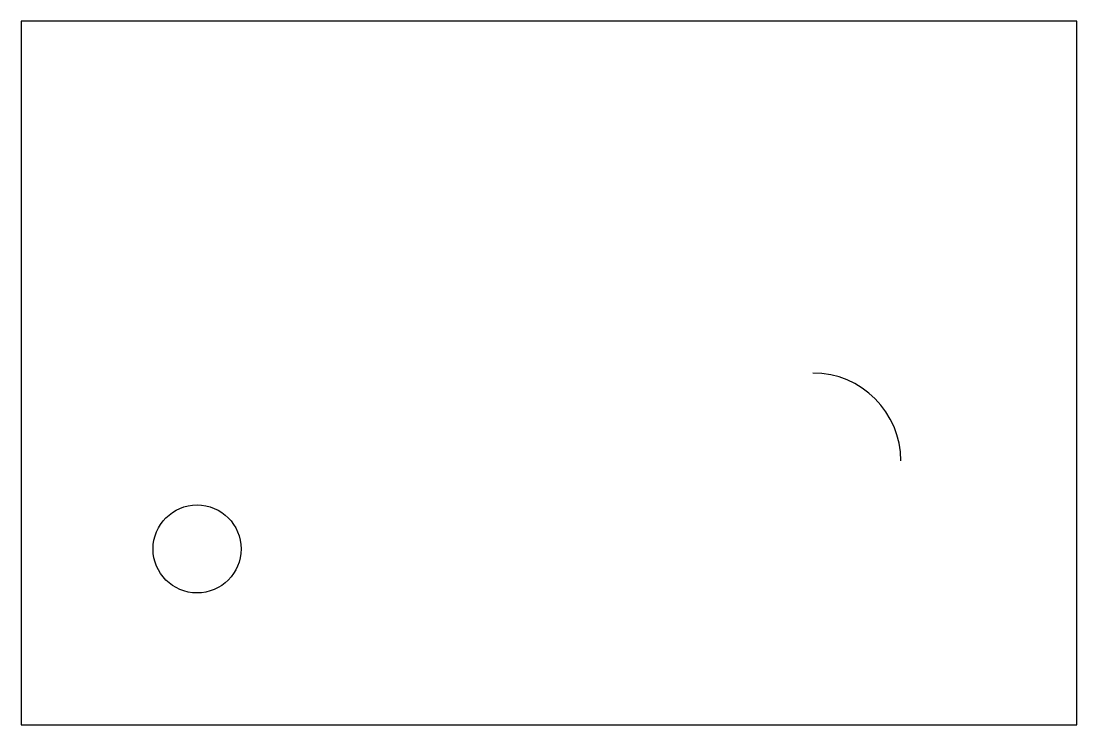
# Model space of a CAD drawing. Header units: millimetres. Extents: x 0 to 120, y 0 to 80.
import ezdxf

# ---------------------------------------------------------------- set-up
doc = ezdxf.new("R2010")
doc.units = ezdxf.units.MM

msp = doc.modelspace()

# ---------------------------------------------------------------- linework, layer by layer
for p, q in [((120, 80), (0, 80)), ((0, 80), (0, 0)), ((120, 0), (120, 80)), ((0, 0), (120, 0))]:
    msp.add_line(p, q)
msp.add_circle((20, 20), 5)
msp.add_arc((90, 30), 10, 0, 90)

doc.saveas('drawing.dxf')
